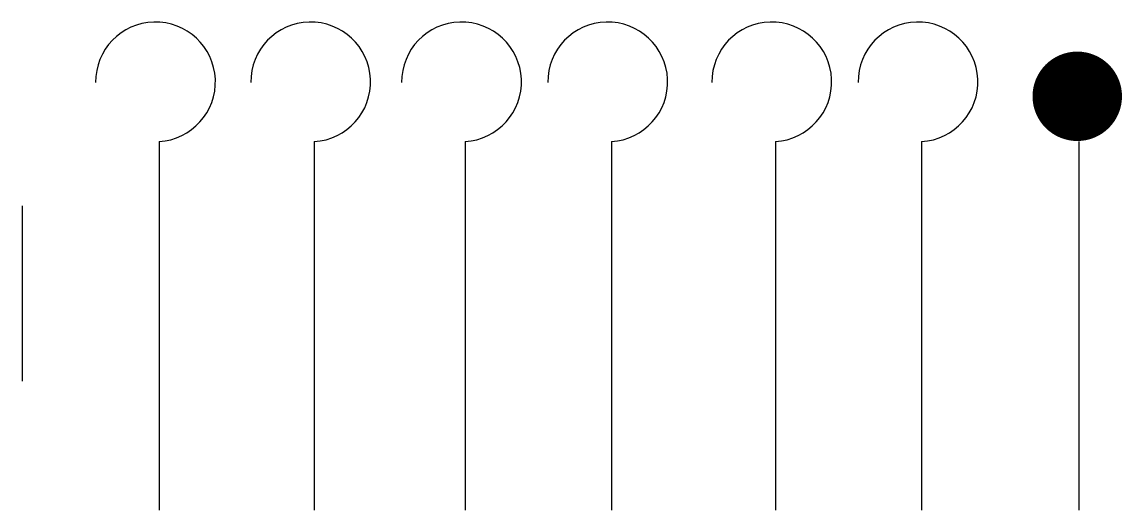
# Model space of a CAD drawing. Extents: x 0 to 0.509, y -0.103 to 0.123.
import ezdxf

# ---------------------------------------------------------------- set-up
doc = ezdxf.new("R2010")
doc.units = 0
doc.header["$MEASUREMENT"] = 0
doc.layers.get('0').update_dxf_attribs({"linetype": 'CONTINUOUS'})

msp = doc.modelspace()

# ---------------------------------------------------------------- linework, layer by layer
for p, q in [((0.06349, 0.06784), (0.06349, -0.10285)), ((0.13535, 0.06784), (0.13535, -0.10285)), ((0.20521, 0.06784), (0.20521, -0.10285)), ((0.27292, 0.06784), (0.27292, -0.10285)), ((0.34888, 0.06784), (0.34888, -0.10285)), ((0.4166, 0.06784), (0.4166, -0.10285)), ((0.48937, 0.06784), (0.48937, -0.10285)), ((0, 0.03808), (0, -0.0432))]:
    msp.add_line(p, q)
at = {"const_width": 0.02072}
msp.add_lwpolyline([(0.47831, 0.08884, 1), (0.49903, 0.08884, 1)], format="xyb", close=True, dxfattribs=at)
for centre in [(0.06182, 0.09553), (0.13368, 0.09553), (0.20354, 0.09553), (0.27125, 0.09553), (0.34721, 0.09553), (0.41493, 0.09553)]:
    msp.add_arc(centre, 0.02774, 273.4515, 180.571)

doc.saveas('drawing.dxf')
